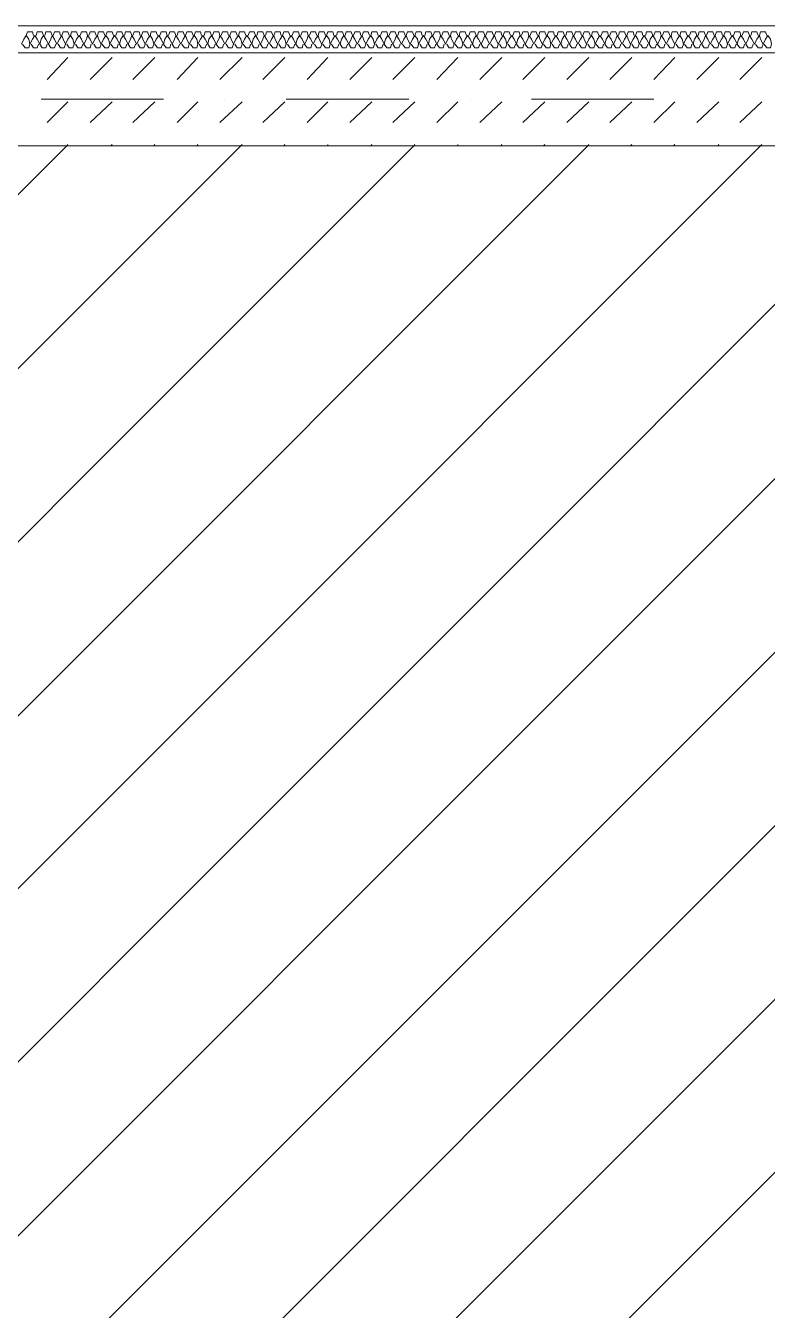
# Model space of a CAD drawing. Header units: millimetres. Extents: x 440 to 72591, y -28954 to 25941.
# Drawn here: x 9426 to 11347, y 17872 to 21198 of the extents above; entities that cross this region are included whole.
import ezdxf

# ---------------------------------------------------------------- set-up
doc = ezdxf.new("R2010")
doc.units = ezdxf.units.MM
doc.layers.add('podkład', color=7, linetype='Continuous')

msp = doc.modelspace()

# ---------------------------------------------------------------- linework, layer by layer
at = {"layer": 'podkład', "color": 7, "lineweight": 5, "transparency": 33554572}
msp.add_lwpolyline([(22210.8, 21057.8), (22210.8, 21127.6), (22141, 21127.6), (22141, 21197.5), (4503.3, 21197.5), (4503.3, 13018.4), (4903.3, 13018.4), (4903.3, 7017.5), (10221.6, 7017.5), (10221.6, 7087.4), (11021.8, 7087.4), (11021.8, 7017.5), (11682.2, 7017.5), (11682.2, 7516), (14581, 7516), (14581, 8516.1), (17102.1, 8516.1), (17102.1, 7516), (18410.2, 7516)], dxfattribs=at)
at = {"layer": 'podkład', "color": 4, "lineweight": 5, "transparency": 33554572}
for points in [[(9418.3, 21149.9), (9424.7, 21140.3), (9434.2, 21140.3), (9437.4, 21149.9), (9434.2, 21162.6), (9427.9, 21172.1), (9421.5, 21162.6), (9415.2, 21149.9)], [(9446.9, 21172.1), (9443.7, 21181.6), (9431, 21181.6), (9427.9, 21172.1)], [(9481.8, 21149.9), (9478.7, 21140.3), (9469.1, 21140.3), (9462.8, 21149.9), (9456.4, 21162.6), (9450.1, 21172.1), (9443.7, 21162.6), (9437.4, 21149.9)], [(9462.8, 21149.9), (9466, 21162.6), (9472.3, 21172.1), (9469.1, 21181.6), (9456.4, 21181.6), (9453.3, 21172.1)], [(9472.3, 21172.1), (9478.7, 21162.6), (9485, 21149.9), (9491.4, 21140.3), (9500.9, 21140.3), (9504.1, 21149.9)], [(9485, 21149.9), (9491.4, 21162.6), (9494.5, 21172.1), (9491.4, 21181.6), (9478.7, 21181.6), (9475.5, 21172.1)], [(9494.5, 21172.1), (9500.9, 21162.6), (9507.2, 21149.9), (9513.6, 21162.6), (9519.9, 21172.1), (9523.1, 21162.6), (9529.5, 21149.9), (9526.3, 21140.3), (9516.8, 21140.3), (9510.4, 21149.9)], [(9516.8, 21172.1), (9513.6, 21181.6), (9500.9, 21181.6), (9497.7, 21172.1)], [(9539, 21172.1), (9535.8, 21181.6), (9523.1, 21181.6), (9519.9, 21172.1)], [(9532.6, 21149.9), (9539, 21140.3), (9548.5, 21140.3), (9551.7, 21149.9), (9548.5, 21162.6), (9542.2, 21172.1), (9535.8, 21162.6), (9529.5, 21149.9)], [(9561.2, 21172.1), (9558, 21181.6), (9545.3, 21181.6), (9542.2, 21172.1)], [(9596.1, 21149.9), (9593, 21140.3), (9583.4, 21140.3), (9577.1, 21149.9), (9570.7, 21162.6), (9564.4, 21172.1), (9558, 21162.6), (9551.7, 21149.9)], [(9577.1, 21149.9), (9583.4, 21162.6), (9586.6, 21172.1), (9583.4, 21181.6), (9570.7, 21181.6), (9567.6, 21172.1)], [(9586.6, 21172.1), (9593, 21162.6), (9599.3, 21149.9), (9605.7, 21162.6), (9612, 21172.1), (9615.2, 21162.6), (9621.5, 21149.9), (9618.4, 21140.3), (9608.8, 21140.3), (9602.5, 21149.9)], [(9608.8, 21172.1), (9605.7, 21181.6), (9593, 21181.6), (9589.8, 21172.1)], [(9631.1, 21172.1), (9627.9, 21181.6), (9615.2, 21181.6), (9612, 21172.1)], [(9624.7, 21149.9), (9631.1, 21140.3), (9640.6, 21140.3), (9643.8, 21149.9), (9640.6, 21162.6), (9634.2, 21172.1), (9627.9, 21162.6), (9621.5, 21149.9)], [(9653.3, 21172.1), (9650.1, 21181.6), (9637.4, 21181.6), (9634.2, 21172.1)], [(9688.2, 21149.9), (9685, 21140.3), (9675.5, 21140.3), (9669.2, 21149.9), (9662.8, 21162.6), (9656.5, 21172.1), (9650.1, 21162.6), (9643.8, 21149.9)], [(9669.2, 21149.9), (9672.3, 21162.6), (9678.7, 21172.1), (9675.5, 21181.6), (9662.8, 21181.6), (9659.6, 21172.1)], [(9678.7, 21172.1), (9685, 21162.6), (9691.4, 21149.9), (9697.7, 21140.3), (9707.3, 21140.3), (9710.4, 21149.9)], [(9691.4, 21149.9), (9697.7, 21162.6), (9700.9, 21172.1), (9697.7, 21181.6), (9685, 21181.6), (9681.9, 21172.1)], [(9700.9, 21172.1), (9707.3, 21162.6), (9713.6, 21149.9), (9720, 21162.6), (9726.3, 21172.1), (9729.5, 21162.6), (9735.8, 21149.9), (9732.7, 21140.3), (9723.1, 21140.3), (9716.8, 21149.9)], [(9723.1, 21172.1), (9720, 21181.6), (9707.3, 21181.6), (9704.1, 21172.1)], [(9745.4, 21172.1), (9742.2, 21181.6), (9729.5, 21181.6), (9726.3, 21172.1)], [(9739, 21149.9), (9745.4, 21140.3), (9754.9, 21140.3), (9758.1, 21149.9), (9754.9, 21162.6), (9748.5, 21172.1), (9742.2, 21162.6), (9735.8, 21149.9)], [(9767.6, 21172.1), (9764.4, 21181.6), (9751.7, 21181.6), (9748.5, 21172.1)], [(9802.5, 21149.9), (9799.3, 21140.3), (9789.8, 21140.3), (9783.5, 21149.9), (9777.1, 21162.6), (9770.8, 21172.1), (9764.4, 21162.6), (9758.1, 21149.9)], [(9783.5, 21149.9), (9786.6, 21162.6), (9793, 21172.1), (9789.8, 21181.6), (9777.1, 21181.6), (9773.9, 21172.1)], [(9793, 21172.1), (9799.3, 21162.6), (9805.7, 21149.9), (9812, 21140.3), (9821.6, 21140.3), (9824.7, 21149.9)], [(9805.7, 21149.9), (9812, 21162.6), (9815.2, 21172.1), (9812, 21181.6), (9799.3, 21181.6), (9796.2, 21172.1)], [(9815.2, 21172.1), (9821.6, 21162.6), (9827.9, 21149.9), (9834.3, 21162.6), (9840.6, 21172.1), (9843.8, 21162.6), (9850.1, 21149.9), (9847, 21140.3), (9837.4, 21140.3), (9831.1, 21149.9)], [(9837.4, 21172.1), (9834.3, 21181.6), (9821.6, 21181.6), (9818.4, 21172.1)], [(9859.7, 21172.1), (9856.5, 21181.6), (9843.8, 21181.6), (9840.6, 21172.1)], [(9853.3, 21149.9), (9859.7, 21140.3), (9869.2, 21140.3), (9872.4, 21149.9), (9869.2, 21162.6), (9862.8, 21172.1), (9856.5, 21162.6), (9850.1, 21149.9)], [(9881.9, 21172.1), (9878.7, 21181.6), (9866, 21181.6), (9862.8, 21172.1)], [(9916.8, 21149.9), (9913.6, 21140.3), (9904.1, 21140.3), (9897.8, 21149.9), (9891.4, 21162.6), (9885.1, 21172.1), (9878.7, 21162.6), (9872.4, 21149.9)], [(9897.8, 21149.9), (9900.9, 21162.6), (9907.3, 21172.1), (9904.1, 21181.6), (9891.4, 21181.6), (9888.2, 21172.1)], [(9907.3, 21172.1), (9913.6, 21162.6), (9920, 21149.9), (9926.3, 21140.3), (9935.9, 21140.3), (9939, 21149.9)], [(9920, 21149.9), (9926.3, 21162.6), (9929.5, 21172.1), (9926.3, 21181.6), (9913.6, 21181.6), (9910.5, 21172.1)], [(9929.5, 21172.1), (9935.9, 21162.6), (9942.2, 21149.9), (9948.6, 21162.6), (9954.9, 21172.1), (9958.1, 21162.6), (9964.4, 21149.9), (9961.3, 21140.3), (9951.7, 21140.3), (9945.4, 21149.9)], [(9951.7, 21172.1), (9948.6, 21181.6), (9935.9, 21181.6), (9932.7, 21172.1)], [(9974, 21172.1), (9970.8, 21181.6), (9958.1, 21181.6), (9954.9, 21172.1)], [(9967.6, 21149.9), (9974, 21140.3), (9983.5, 21140.3), (9986.7, 21149.9), (9983.5, 21162.6), (9977.1, 21172.1), (9970.8, 21162.6), (9964.4, 21149.9)], [(9996.2, 21172.1), (9993, 21181.6), (9980.3, 21181.6), (9977.1, 21172.1)], [(10031.1, 21149.9), (10027.9, 21140.3), (10018.4, 21140.3), (10012.1, 21149.9), (10005.7, 21162.6), (9999.4, 21172.1), (9993, 21162.6), (9986.7, 21149.9)], [(10012.1, 21149.9), (10015.2, 21162.6), (10021.6, 21172.1), (10018.4, 21181.6), (10005.7, 21181.6), (10002.5, 21172.1)], [(10021.6, 21172.1), (10027.9, 21162.6), (10034.3, 21149.9), (10040.6, 21140.3), (10050.2, 21140.3), (10053.3, 21149.9)], [(10034.3, 21149.9), (10040.6, 21162.6), (10043.8, 21172.1), (10040.6, 21181.6), (10027.9, 21181.6), (10024.8, 21172.1)], [(10043.8, 21172.1), (10050.2, 21162.6), (10056.5, 21149.9), (10062.9, 21162.6), (10069.2, 21172.1), (10072.4, 21162.6), (10078.7, 21149.9), (10075.6, 21140.3), (10066, 21140.3), (10059.7, 21149.9)], [(10066, 21172.1), (10062.9, 21181.6), (10050.2, 21181.6), (10047, 21172.1)], [(10088.3, 21172.1), (10085.1, 21181.6), (10072.4, 21181.6), (10069.2, 21172.1)], [(10081.9, 21149.9), (10088.3, 21140.3), (10097.8, 21140.3), (10101, 21149.9), (10097.8, 21162.6), (10091.4, 21172.1), (10085.1, 21162.6), (10078.7, 21149.9)], [(10110.5, 21172.1), (10107.3, 21181.6), (10094.6, 21181.6), (10091.4, 21172.1)], [(10145.4, 21149.9), (10142.3, 21140.3), (10132.7, 21140.3), (10126.4, 21149.9), (10120, 21162.6), (10113.7, 21172.1), (10107.3, 21162.6), (10101, 21149.9)], [(10126.4, 21149.9), (10129.5, 21162.6), (10135.9, 21172.1), (10132.7, 21181.6), (10120, 21181.6), (10116.8, 21172.1)], [(10135.9, 21172.1), (10142.3, 21162.6), (10148.6, 21149.9), (10155, 21140.3), (10164.5, 21140.3), (10167.7, 21149.9)], [(10148.6, 21149.9), (10155, 21162.6), (10158.1, 21172.1), (10155, 21181.6), (10142.3, 21181.6), (10139.1, 21172.1)], [(10158.1, 21172.1), (10164.5, 21162.6), (10170.8, 21149.9), (10177.2, 21162.6), (10183.5, 21172.1), (10186.7, 21162.6), (10193.1, 21149.9), (10189.9, 21140.3), (10180.4, 21140.3), (10174, 21149.9)], [(10180.4, 21172.1), (10177.2, 21181.6), (10164.5, 21181.6), (10161.3, 21172.1)], [(10202.6, 21172.1), (10199.4, 21181.6), (10186.7, 21181.6), (10183.5, 21172.1)], [(10196.2, 21149.9), (10202.6, 21140.3), (10212.1, 21140.3), (10215.3, 21149.9), (10212.1, 21162.6), (10205.8, 21172.1), (10199.4, 21162.6), (10193.1, 21149.9)], [(10224.8, 21172.1), (10221.6, 21181.6), (10208.9, 21181.6), (10205.8, 21172.1)], [(10259.7, 21149.9), (10256.6, 21140.3), (10247, 21140.3), (10240.7, 21149.9), (10234.3, 21162.6), (10228, 21172.1), (10221.6, 21162.6), (10215.3, 21149.9)], [(10240.7, 21149.9), (10243.9, 21162.6), (10250.2, 21172.1), (10247, 21181.6), (10234.3, 21181.6), (10231.2, 21172.1)], [(10250.2, 21172.1), (10256.6, 21162.6), (10262.9, 21149.9), (10269.3, 21140.3), (10278.8, 21140.3), (10282, 21149.9)], [(10262.9, 21149.9), (10269.3, 21162.6), (10272.4, 21172.1), (10269.3, 21181.6), (10256.6, 21181.6), (10253.4, 21172.1)], [(10272.4, 21172.1), (10278.8, 21162.6), (10285.1, 21149.9), (10291.5, 21162.6), (10297.8, 21172.1), (10301, 21162.6), (10307.4, 21149.9), (10304.2, 21140.3), (10294.7, 21140.3), (10288.3, 21149.9)], [(10294.7, 21172.1), (10291.5, 21181.6), (10278.8, 21181.6), (10275.6, 21172.1)], [(10316.9, 21172.1), (10313.7, 21181.6), (10301, 21181.6), (10297.8, 21172.1)], [(10310.5, 21149.9), (10316.9, 21140.3), (10326.4, 21140.3), (10329.6, 21149.9), (10326.4, 21162.6), (10320.1, 21172.1), (10313.7, 21162.6), (10307.4, 21149.9)], [(10339.1, 21172.1), (10335.9, 21181.6), (10323.2, 21181.6), (10320.1, 21172.1)], [(10374, 21149.9), (10370.9, 21140.3), (10361.3, 21140.3), (10355, 21149.9), (10348.6, 21162.6), (10342.3, 21172.1), (10335.9, 21162.6), (10329.6, 21149.9)], [(10355, 21149.9), (10358.2, 21162.6), (10364.5, 21172.1), (10361.3, 21181.6), (10348.6, 21181.6), (10345.5, 21172.1)], [(10364.5, 21172.1), (10370.9, 21162.6), (10377.2, 21149.9), (10383.6, 21140.3), (10393.1, 21140.3), (10396.3, 21149.9)], [(10377.2, 21149.9), (10383.6, 21162.6), (10386.7, 21172.1), (10383.6, 21181.6), (10370.9, 21181.6), (10367.7, 21172.1)], [(10386.7, 21172.1), (10393.1, 21162.6), (10399.4, 21149.9), (10405.8, 21162.6), (10412.1, 21172.1), (10415.3, 21162.6), (10421.7, 21149.9), (10418.5, 21140.3), (10409, 21140.3), (10402.6, 21149.9)], [(10409, 21172.1), (10405.8, 21181.6), (10393.1, 21181.6), (10389.9, 21172.1)], [(10431.2, 21172.1), (10428, 21181.6), (10415.3, 21181.6), (10412.1, 21172.1)], [(10424.8, 21149.9), (10431.2, 21140.3), (10440.7, 21140.3), (10443.9, 21149.9), (10440.7, 21162.6), (10434.4, 21172.1), (10428, 21162.6), (10421.7, 21149.9)], [(10453.4, 21172.1), (10450.2, 21181.6), (10437.5, 21181.6), (10434.4, 21172.1)], [(10488.3, 21149.9), (10485.2, 21140.3), (10475.6, 21140.3), (10469.3, 21149.9), (10462.9, 21162.6), (10456.6, 21172.1), (10450.2, 21162.6), (10443.9, 21149.9)], [(10469.3, 21149.9), (10472.5, 21162.6), (10478.8, 21172.1), (10475.6, 21181.6), (10462.9, 21181.6), (10459.8, 21172.1)], [(10478.8, 21172.1), (10485.2, 21162.6), (10491.5, 21149.9), (10497.9, 21140.3), (10507.4, 21140.3), (10510.6, 21149.9)], [(10491.5, 21149.9), (10497.9, 21162.6), (10501, 21172.1), (10497.9, 21181.6), (10485.2, 21181.6), (10482, 21172.1)], [(10501, 21172.1), (10507.4, 21162.6), (10513.7, 21149.9), (10520.1, 21162.6), (10526.4, 21172.1), (10529.6, 21162.6), (10536, 21149.9), (10532.8, 21140.3), (10523.3, 21140.3), (10516.9, 21149.9)], [(10523.3, 21172.1), (10520.1, 21181.6), (10507.4, 21181.6), (10504.2, 21172.1)], [(10545.5, 21172.1), (10542.3, 21181.6), (10529.6, 21181.6), (10526.4, 21172.1)], [(10539.1, 21149.9), (10545.5, 21140.3), (10555, 21140.3), (10558.2, 21149.9), (10555, 21162.6), (10548.7, 21172.1), (10542.3, 21162.6), (10536, 21149.9)], [(10567.7, 21172.1), (10564.5, 21181.6), (10551.8, 21181.6), (10548.7, 21172.1)], [(10602.6, 21149.9), (10599.5, 21140.3), (10589.9, 21140.3), (10583.6, 21149.9), (10577.2, 21162.6), (10570.9, 21172.1), (10564.5, 21162.6), (10558.2, 21149.9)], [(10583.6, 21149.9), (10586.8, 21162.6), (10593.1, 21172.1), (10589.9, 21181.6), (10577.2, 21181.6), (10574.1, 21172.1)], [(10593.1, 21172.1), (10599.5, 21162.6), (10605.8, 21149.9), (10612.2, 21140.3), (10621.7, 21140.3), (10624.9, 21149.9)], [(10605.8, 21149.9), (10612.2, 21162.6), (10615.3, 21172.1), (10612.2, 21181.6), (10599.5, 21181.6), (10596.3, 21172.1)], [(10615.3, 21172.1), (10621.7, 21162.6), (10628, 21149.9), (10634.4, 21162.6), (10640.7, 21172.1), (10643.9, 21162.6), (10650.3, 21149.9), (10647.1, 21140.3), (10637.6, 21140.3), (10631.2, 21149.9)], [(10637.6, 21172.1), (10634.4, 21181.6), (10621.7, 21181.6), (10618.5, 21172.1)], [(10659.8, 21172.1), (10656.6, 21181.6), (10643.9, 21181.6), (10640.7, 21172.1)], [(10653.4, 21149.9), (10659.8, 21140.3), (10669.3, 21140.3), (10672.5, 21149.9), (10669.3, 21162.6), (10663, 21172.1), (10656.6, 21162.6), (10650.3, 21149.9)], [(10682, 21172.1), (10678.8, 21181.6), (10666.1, 21181.6), (10663, 21172.1)], [(10716.9, 21149.9), (10713.8, 21140.3), (10704.2, 21140.3), (10697.9, 21149.9), (10691.5, 21162.6), (10685.2, 21172.1), (10678.8, 21162.6), (10672.5, 21149.9)], [(10697.9, 21149.9), (10701.1, 21162.6), (10707.4, 21172.1), (10704.2, 21181.6), (10691.5, 21181.6), (10688.4, 21172.1)], [(10707.4, 21172.1), (10713.8, 21162.6), (10720.1, 21149.9), (10726.5, 21140.3), (10736, 21140.3), (10739.2, 21149.9)], [(10720.1, 21149.9), (10726.5, 21162.6), (10729.6, 21172.1), (10726.5, 21181.6), (10713.8, 21181.6), (10710.6, 21172.1)], [(10729.6, 21172.1), (10736, 21162.6), (10742.3, 21149.9), (10748.7, 21162.6), (10755, 21172.1), (10758.2, 21162.6), (10764.6, 21149.9), (10761.4, 21140.3), (10751.9, 21140.3), (10745.5, 21149.9)], [(10751.9, 21172.1), (10748.7, 21181.6), (10736, 21181.6), (10732.8, 21172.1)], [(10774.1, 21172.1), (10770.9, 21181.6), (10758.2, 21181.6), (10755, 21172.1)], [(10767.7, 21149.9), (10774.1, 21140.3), (10783.6, 21140.3), (10786.8, 21149.9), (10783.6, 21162.6), (10777.3, 21172.1), (10770.9, 21162.6), (10764.6, 21149.9)], [(10796.3, 21172.1), (10793.1, 21181.6), (10780.4, 21181.6), (10777.3, 21172.1)], [(10831.2, 21149.9), (10828.1, 21140.3), (10818.5, 21140.3), (10812.2, 21149.9), (10805.8, 21162.6), (10799.5, 21172.1), (10793.1, 21162.6), (10786.8, 21149.9)], [(10812.2, 21149.9), (10815.4, 21162.6), (10821.7, 21172.1), (10818.5, 21181.6), (10805.8, 21181.6), (10802.7, 21172.1)], [(10821.7, 21172.1), (10828.1, 21162.6), (10834.4, 21149.9), (10840.8, 21140.3), (10850.3, 21140.3), (10853.5, 21149.9)], [(10834.4, 21149.9), (10840.8, 21162.6), (10843.9, 21172.1), (10840.8, 21181.6), (10828.1, 21181.6), (10824.9, 21172.1)], [(10843.9, 21172.1), (10850.3, 21162.6), (10856.6, 21149.9), (10863, 21162.6), (10869.3, 21172.1), (10872.5, 21162.6), (10878.9, 21149.9), (10875.7, 21140.3), (10866.2, 21140.3), (10859.8, 21149.9)], [(10866.2, 21172.1), (10863, 21181.6), (10850.3, 21181.6), (10847.1, 21172.1)], [(10888.4, 21172.1), (10885.2, 21181.6), (10872.5, 21181.6), (10869.3, 21172.1)], [(10882, 21149.9), (10888.4, 21140.3), (10897.9, 21140.3), (10901.1, 21149.9), (10897.9, 21162.6), (10891.6, 21172.1), (10885.2, 21162.6), (10878.9, 21149.9)], [(10910.6, 21172.1), (10907.5, 21181.6), (10894.7, 21181.6), (10891.6, 21172.1)], [(10945.5, 21149.9), (10942.4, 21140.3), (10932.9, 21140.3), (10926.5, 21149.9), (10920.2, 21162.6), (10913.8, 21172.1), (10907.5, 21162.6), (10901.1, 21149.9)], [(10926.5, 21149.9), (10929.7, 21162.6), (10936, 21172.1), (10932.9, 21181.6), (10920.2, 21181.6), (10917, 21172.1)], [(10936, 21172.1), (10942.4, 21162.6), (10948.7, 21149.9), (10955.1, 21140.3), (10964.6, 21140.3), (10967.8, 21149.9)], [(10948.7, 21149.9), (10955.1, 21162.6), (10958.3, 21172.1), (10955.1, 21181.6), (10942.4, 21181.6), (10939.2, 21172.1)], [(10958.3, 21172.1), (10964.6, 21162.6), (10971, 21149.9), (10977.3, 21162.6), (10983.7, 21172.1), (10986.8, 21162.6), (10993.2, 21149.9), (10990, 21140.3), (10980.5, 21140.3), (10974.1, 21149.9)], [(10980.5, 21172.1), (10977.3, 21181.6), (10964.6, 21181.6), (10961.4, 21172.1)], [(11002.7, 21172.1), (10999.5, 21181.6), (10986.8, 21181.6), (10983.7, 21172.1)], [(10996.4, 21149.9), (11002.7, 21140.3), (11012.2, 21140.3), (11015.4, 21149.9), (11012.2, 21162.6), (11005.9, 21172.1), (10999.5, 21162.6), (10993.2, 21149.9)], [(11024.9, 21172.1), (11021.8, 21181.6), (11009.1, 21181.6), (11005.9, 21172.1)], [(11059.9, 21149.9), (11056.7, 21140.3), (11047.2, 21140.3), (11040.8, 21149.9), (11034.5, 21162.6), (11028.1, 21172.1), (11021.8, 21162.6), (11015.4, 21149.9)], [(11040.8, 21149.9), (11044, 21162.6), (11050.3, 21172.1), (11047.2, 21181.6), (11034.5, 21181.6), (11031.3, 21172.1)], [(11050.3, 21172.1), (11056.7, 21162.6), (11063, 21149.9), (11069.4, 21140.3), (11078.9, 21140.3), (11082.1, 21149.9)], [(11063, 21149.9), (11069.4, 21162.6), (11072.6, 21172.1), (11069.4, 21181.6), (11056.7, 21181.6), (11053.5, 21172.1)], [(11072.6, 21172.1), (11078.9, 21162.6), (11085.3, 21149.9), (11091.6, 21162.6), (11098, 21172.1), (11101.1, 21162.6), (11107.5, 21149.9), (11104.3, 21140.3), (11094.8, 21140.3), (11088.4, 21149.9)], [(11094.8, 21172.1), (11091.6, 21181.6), (11078.9, 21181.6), (11075.7, 21172.1)], [(11117, 21172.1), (11113.8, 21181.6), (11101.1, 21181.6), (11098, 21172.1)], [(11110.7, 21149.9), (11117, 21140.3), (11126.5, 21140.3), (11129.7, 21149.9), (11126.5, 21162.6), (11120.2, 21172.1), (11113.8, 21162.6), (11107.5, 21149.9)], [(11139.2, 21172.1), (11136.1, 21181.6), (11123.4, 21181.6), (11120.2, 21172.1)], [(11174.2, 21149.9), (11171, 21140.3), (11161.5, 21140.3), (11155.1, 21149.9), (11148.8, 21162.6), (11142.4, 21172.1), (11136.1, 21162.6), (11129.7, 21149.9)], [(11155.1, 21149.9), (11158.3, 21162.6), (11164.6, 21172.1), (11161.5, 21181.6), (11148.8, 21181.6), (11145.6, 21172.1)], [(11164.6, 21172.1), (11171, 21162.6), (11177.3, 21149.9), (11183.7, 21140.3), (11193.2, 21140.3), (11196.4, 21149.9)], [(11177.3, 21149.9), (11183.7, 21162.6), (11186.9, 21172.1), (11183.7, 21181.6), (11171, 21181.6), (11167.8, 21172.1)], [(11186.9, 21172.1), (11193.2, 21162.6), (11199.6, 21149.9), (11205.9, 21162.6), (11212.3, 21172.1), (11215.4, 21162.6), (11221.8, 21149.9), (11218.6, 21140.3), (11209.1, 21140.3), (11202.7, 21149.9)], [(11209.1, 21172.1), (11205.9, 21181.6), (11193.2, 21181.6), (11190, 21172.1)], [(11231.3, 21172.1), (11228.1, 21181.6), (11215.4, 21181.6), (11212.3, 21172.1)], [(11225, 21149.9), (11231.3, 21140.3), (11240.8, 21140.3), (11244, 21149.9), (11240.8, 21162.6), (11234.5, 21172.1), (11228.1, 21162.6), (11221.8, 21149.9)], [(11253.5, 21172.1), (11250.4, 21181.6), (11237.7, 21181.6), (11234.5, 21172.1)], [(11288.5, 21149.9), (11285.3, 21140.3), (11275.8, 21140.3), (11269.4, 21149.9), (11263.1, 21162.6), (11256.7, 21172.1), (11250.4, 21162.6), (11244, 21149.9)], [(11269.4, 21149.9), (11272.6, 21162.6), (11278.9, 21172.1), (11275.8, 21181.6), (11263.1, 21181.6), (11259.9, 21172.1)], [(11278.9, 21172.1), (11285.3, 21162.6), (11291.6, 21149.9), (11298, 21140.3), (11307.5, 21140.3), (11310.7, 21149.9)], [(11291.6, 21149.9), (11298, 21162.6), (11301.2, 21172.1), (11298, 21181.6), (11285.3, 21181.6), (11282.1, 21172.1)], [(11301.2, 21172.1), (11307.5, 21162.6), (11313.9, 21149.9), (11320.2, 21162.6), (11326.6, 21172.1), (11329.7, 21162.6), (11336.1, 21149.9), (11332.9, 21140.3), (11323.4, 21140.3), (11317, 21149.9)], [(11323.4, 21172.1), (11320.2, 21181.6), (11307.5, 21181.6), (11304.3, 21172.1)], [(11345.6, 21172.1), (11342.4, 21181.6), (11329.7, 21181.6), (11326.6, 21172.1)], [(11339.3, 21149.9), (11345.6, 21140.3), (11355.1, 21140.3), (11358.3, 21149.9), (11355.1, 21162.6), (11348.8, 21172.1), (11342.4, 21162.6), (11336.1, 21149.9)], [(9440.6, 21149.9), (9446.9, 21140.3), (9456.4, 21140.3), (9459.6, 21149.9)], [(9554.9, 21149.9), (9561.2, 21140.3), (9570.7, 21140.3), (9573.9, 21149.9)], [(9646.9, 21149.9), (9653.3, 21140.3), (9662.8, 21140.3), (9666, 21149.9)], [(9761.2, 21149.9), (9767.6, 21140.3), (9777.1, 21140.3), (9780.3, 21149.9)], [(9875.5, 21149.9), (9881.9, 21140.3), (9891.4, 21140.3), (9894.6, 21149.9)], [(9989.8, 21149.9), (9996.2, 21140.3), (10005.7, 21140.3), (10008.9, 21149.9)], [(10104.1, 21149.9), (10110.5, 21140.3), (10120, 21140.3), (10123.2, 21149.9)], [(10218.5, 21149.9), (10224.8, 21140.3), (10234.3, 21140.3), (10237.5, 21149.9)], [(10332.8, 21149.9), (10339.1, 21140.3), (10348.6, 21140.3), (10351.8, 21149.9)], [(10447.1, 21149.9), (10453.4, 21140.3), (10462.9, 21140.3), (10466.1, 21149.9)], [(10561.4, 21149.9), (10567.7, 21140.3), (10577.2, 21140.3), (10580.4, 21149.9)], [(10675.7, 21149.9), (10682, 21140.3), (10691.5, 21140.3), (10694.7, 21149.9)], [(10790, 21149.9), (10796.3, 21140.3), (10805.8, 21140.3), (10809, 21149.9)], [(10904.3, 21149.9), (10910.6, 21140.3), (10920.2, 21140.3), (10923.3, 21149.9)], [(11018.6, 21149.9), (11024.9, 21140.3), (11034.5, 21140.3), (11037.6, 21149.9)], [(11132.9, 21149.9), (11139.2, 21140.3), (11148.8, 21140.3), (11151.9, 21149.9)], [(11247.2, 21149.9), (11253.5, 21140.3), (11263.1, 21140.3), (11266.2, 21149.9)]]:
    msp.add_lwpolyline(points, dxfattribs=at)
at = {"layer": 'podkład', "color": 1, "lineweight": 5, "transparency": 33554572}
msp.add_lwpolyline([(15320.8, 15126.7), (15320.8, 16085.6), (15441.5, 16085.6), (15441.5, 14885.4), (8611.9, 14885.4), (8611.9, 14555.2), (8370.5, 14555.2), (8370.5, 14885.4), (4811.3, 14885.4), (4811.3, 14507.6), (4573.1, 14507.6), (4573.1, 21127.6), (15612.9, 21127.6)], dxfattribs=at)
at = {"layer": 'podkład', "color": 8, "lineweight": 5, "true_color": 0x808080, "transparency": 33554572}
for points in [[(9481.8, 21057.8), (9535.8, 21114.9)], [(9593, 21057.8), (9650.1, 21114.9)], [(9704.1, 21057.8), (9761.2, 21114.9)], [(9818.4, 21057.8), (9872.4, 21114.9)], [(9929.5, 21057.8), (9986.7, 21114.9)], [(10040.6, 21057.8), (10097.8, 21114.9)], [(10155, 21057.8), (10208.9, 21114.9)], [(10266.1, 21057.8), (10323.2, 21114.9)], [(10377.2, 21057.8), (10434.4, 21114.9)], [(10491.5, 21057.8), (10545.5, 21114.9)], [(10602.6, 21057.8), (10659.8, 21114.9)], [(10713.8, 21057.8), (10770.9, 21114.9)], [(10828.1, 21057.8), (10885.2, 21114.9)], [(10939.2, 21057.8), (10996.4, 21114.9)], [(11053.5, 21057.8), (11107.5, 21114.9)], [(11164.6, 21057.8), (11221.8, 21114.9)], [(11275.8, 21057.8), (11332.9, 21114.9)], [(9481.8, 20946.7), (9535.8, 21000.6)], [(9593, 20946.7), (9650.1, 21000.6)], [(9704.1, 20946.7), (9761.2, 21000.6)], [(9818.4, 20946.7), (9872.4, 21000.6)], [(9929.5, 20946.7), (9986.7, 21000.6)], [(10040.6, 20946.7), (10097.8, 21000.6)], [(10155, 20946.7), (10208.9, 21000.6)], [(10266.1, 20946.7), (10323.2, 21000.6)], [(10377.2, 20946.7), (10434.4, 21000.6)], [(10491.5, 20946.7), (10545.5, 21000.6)], [(10602.6, 20946.7), (10659.8, 21000.6)], [(10713.8, 20946.7), (10770.9, 21000.6)], [(10828.1, 20946.7), (10885.2, 21000.6)], [(10939.2, 20946.7), (10996.4, 21000.6)], [(11053.5, 20946.7), (11107.5, 21000.6)], [(11164.6, 20946.7), (11221.8, 21000.6)], [(11275.8, 20946.7), (11332.9, 21000.6)], [(4766.8, 16117.3), (4811.3, 16165), (9532.6, 20886.3), (9535.8, 20889.5)], [(4766.8, 15669.7), (4811.3, 15714.1), (9983.5, 20886.3), (9986.7, 20889.5)], [(4766.8, 15222), (4811.3, 15266.4), (10431.2, 20886.3), (10434.4, 20889.5)], [(4881.1, 14885.4), (5122.4, 15126.7), (10882, 20886.3), (10885.2, 20889.5)], [(5328.8, 14885.4), (5570.1, 15126.7), (11329.7, 20886.3), (11332.9, 20889.5)], [(5779.7, 14885.4), (6017.8, 15126.7), (11777.4, 20886.3), (11780.6, 20889.5)], [(6227.4, 14885.4), (6468.7, 15126.7), (12228.3, 20886.3), (12231.5, 20889.5)], [(6678.2, 14885.4), (6916.3, 15126.7), (12472.8, 20680), (12676, 20886.3), (12679.2, 20889.5)], [(9646.9, 20886.3), (9650.1, 20889.5)], [(9758.1, 20886.3), (9761.2, 20889.5)], [(9869.2, 20886.3), (9872.4, 20889.5)], [(10094.6, 20886.3), (10097.8, 20889.5)], [(10208.9, 20886.3), (10208.9, 20889.5)], [(10320.1, 20886.3), (10323.2, 20889.5)], [(10545.5, 20886.3), (10545.5, 20889.5)], [(10656.6, 20886.3), (10659.8, 20889.5)], [(10767.7, 20886.3), (10770.9, 20889.5)], [(10993.2, 20886.3), (10996.4, 20889.5)], [(11104.3, 20886.3), (11107.5, 20889.5)], [(11218.6, 20886.3), (11221.8, 20889.5)], [(7125.9, 14885.4), (7367.2, 15126.7), (12472.8, 20232.3), (12710.9, 20470.4)], [(7573.6, 14885.4), (7814.9, 15126.7), (12472.8, 19781.4), (12710.9, 20022.7)], [(8024.5, 14885.4), (8262.6, 15126.7), (12472.8, 19333.7), (12710.9, 19575)]]:
    msp.add_lwpolyline(points, dxfattribs=at)
at = {"layer": 'podkład', "color": 6, "lineweight": 5, "transparency": 33554572}
for points in [[(9466, 21007), (9783.5, 21007)], [(9942.2, 21007), (9942.2, 21007)], [(10101, 21007), (10418.5, 21007)], [(10577.2, 21007), (10577.2, 21007)], [(10736, 21007), (11053.5, 21007)], [(11212.3, 21007), (11212.3, 21007)]]:
    msp.add_lwpolyline(points, dxfattribs=at)
at = {"layer": 'podkład', "color": 1, "lineweight": 5, "transparency": 33554572}
msp.add_lwpolyline([(12472.8, 20886.3), (12472.8, 15126.7), (4811.3, 15126.7), (4811.3, 20886.3)], close=True, dxfattribs=at)

doc.saveas('drawing.dxf')
